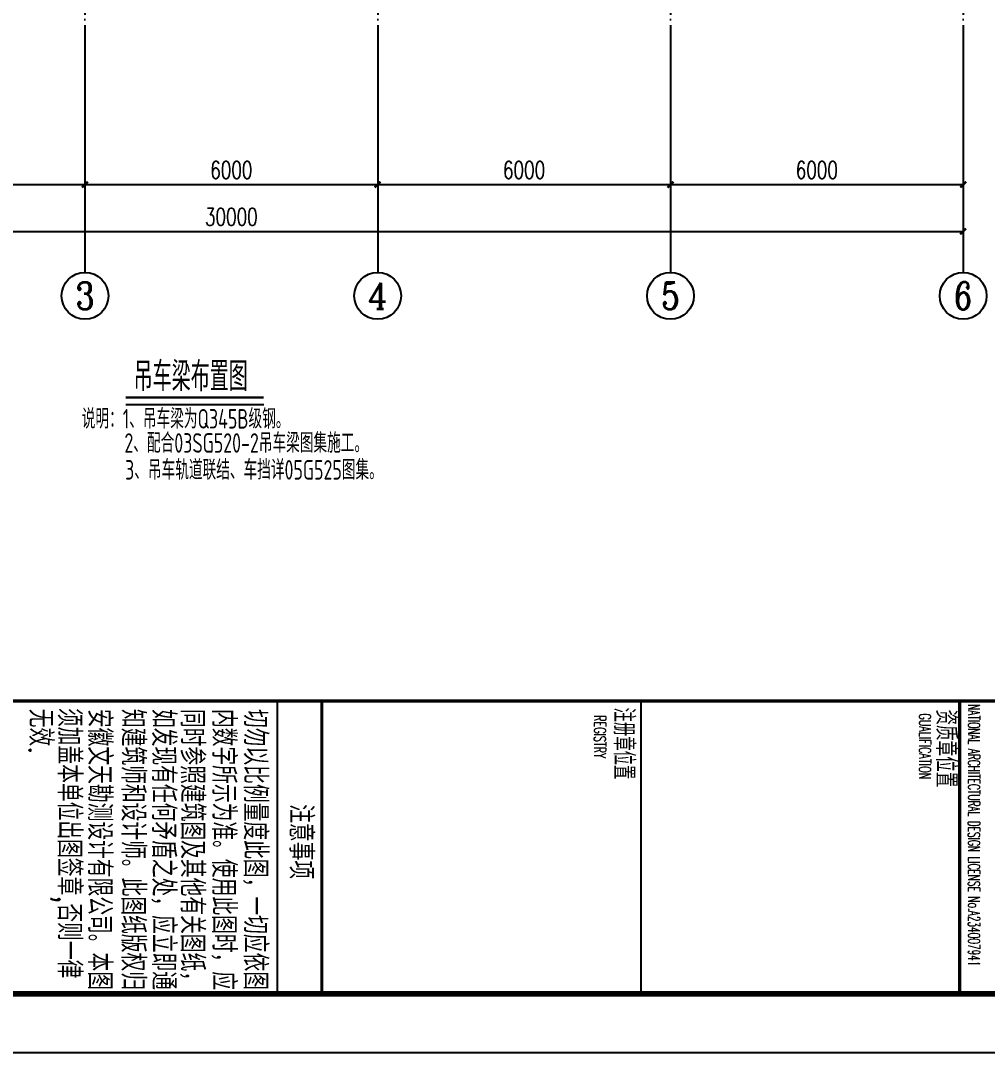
# Model space of a CAD drawing. Extents: x 14207793 to 14719554, y -1675802 to -1228715.
# Drawn here: x 14414681 to 14434497, y -1519248 to -1498105 of the extents above; entities that cross this region are included whole.
import ezdxf
from ezdxf.enums import TextEntityAlignment as Align

# ---------------------------------------------------------------- set-up
doc = ezdxf.new("R2010")
doc.units = 0
doc.header["$LTSCALE"] = 500
doc.header["$MEASUREMENT"] = 0
doc.linetypes.add('DOTE', pattern=[2.42, 2, -0.2, 0.02, -0.2])
doc.layers.get('0').update_dxf_attribs({"linetype": 'CONTINUOUS'})
doc.layers.get('DEFPOINTS').update_dxf_attribs({"color": 140, "linetype": 'CONTINUOUS'})
for name, color, linetype in [('AXIS', 3, 'CONTINUOUS'), ('AXIS_TEXT', 7, 'CONTINUOUS'), ('DIM_SYMB', 3, 'CONTINUOUS'), ('DOTE', 8, 'DOTE'), ('PUB_TITLE', 4, 'CONTINUOUS'), ('WINDOW', 96, 'CONTINUOUS'), ('字符串标注', 253, 'CONTINUOUS'), ('水平标注', 2, 'CONTINUOUS')]:
    doc.layers.add(name, color=color, linetype=linetype)
doc.styles.add('_TCH_AXIS', font='COMPLEX', dxfattribs={"bigfont": 'GBCBIG'})
doc.styles.add('_TCH_DIM_T3', font='SIMPLEX', dxfattribs={"width": 0.705882, "bigfont": 'GBCBIG'})
doc.styles.add('COMPLEX', font='COMPLEX')
doc.styles.add('HZ', font='txt', dxfattribs={"width": 0.8, "bigfont": 'hztxt'})
doc.styles.add('LLC', font='romans', dxfattribs={"bigfont": 'hzdx'})
doc.styles.add('TSSD_REIN', font='Tssdeng.shx', dxfattribs={"width": 0.65, "bigfont": 'hztxt.shx'})
doc.dimstyles.new('_TCH_ARCH&&120', dxfattribs={"dimtxt": 357, "dimasz": 120, "dimexe": 300, "dimexo": 360, "dimgap": 120, "dimtad": 1, "dimdec": 0, "dimzin": 0, "dimdsep": 46, "dimtxsty": '_TCH_DIM_T3', "dimblk": 'ARCHTICK', "dimcen": 0.09, "dimclrt": 7, "dimazin": 2, "dimtfac": 1, "dimtdec": 0, "dimtix": 1, "dimtmove": 2, "dimatfit": 3, "dimfxl": 0, "dimtolj": 1, "dimtzin": 0, "dimarcsym": 0})

# ---------------------------------------------------------------- blocks, each defined once
blk = doc.blocks.new('_ArchTick')
at = {"color": 0, "linetype": 'ByBlock', "const_width": 0.4}
blk.add_lwpolyline([(-0.5, -0.5), (0.5, 0.5)], dxfattribs=at)
blk = doc.blocks.new('*D573')
at = {"layer": 'AXIS', "color": 0, "lineweight": -2}
for p, q in [((14410000, -1498825), (14410000, -1501765)), ((14416000, -1498825), (14416000, -1501765)), ((14410000, -1501465), (14416000, -1501465))]:
    blk.add_line(p, q, dxfattribs=at)
at = {"layer": 'DEFPOINTS', "color": 0}
for p in [(14410000, -1498465), (14416000, -1498465), (14416000, -1501465)]:
    blk.add_point(p, dxfattribs=at)
at = {"layer": 'AXIS', "color": 0, "lineweight": -2, "xscale": 120, "yscale": 120, "zscale": 120, "rotation": 180}
blk.add_blockref('_ArchTick', (14410000, -1501465), dxfattribs=at)
at = {"layer": 'AXIS', "color": 0, "lineweight": -2, "xscale": 120, "yscale": 120, "zscale": 120}
blk.add_blockref('_ArchTick', (14416000, -1501465), dxfattribs=at)
at = {"layer": 'AXIS', "color": 7, "insert": (14413000, -1501166.5), "char_height": 357, "attachment_point": 5, "style": '_TCH_DIM_T3'}
blk.add_mtext('\\A1;6000', dxfattribs=at)
blk = doc.blocks.new('*D574')
at = {"layer": 'AXIS', "color": 0, "lineweight": -2}
for p, q in [((14416000, -1498825), (14416000, -1501765)), ((14422000, -1498825), (14422000, -1501765)), ((14416000, -1501465), (14422000, -1501465))]:
    blk.add_line(p, q, dxfattribs=at)
at = {"layer": 'DEFPOINTS', "color": 0}
for p in [(14416000, -1498465), (14422000, -1498465), (14422000, -1501465)]:
    blk.add_point(p, dxfattribs=at)
at = {"layer": 'AXIS', "color": 0, "lineweight": -2, "xscale": 120, "yscale": 120, "zscale": 120, "rotation": 180}
blk.add_blockref('_ArchTick', (14416000, -1501465), dxfattribs=at)
at = {"layer": 'AXIS', "color": 0, "lineweight": -2, "xscale": 120, "yscale": 120, "zscale": 120}
blk.add_blockref('_ArchTick', (14422000, -1501465), dxfattribs=at)
at = {"layer": 'AXIS', "color": 7, "insert": (14419000, -1501166.5), "char_height": 357, "attachment_point": 5, "style": '_TCH_DIM_T3'}
blk.add_mtext('\\A1;6000', dxfattribs=at)
blk = doc.blocks.new('*D575')
at = {"layer": 'AXIS', "color": 0, "lineweight": -2}
for p, q in [((14422000, -1498825), (14422000, -1501765)), ((14428000, -1498825), (14428000, -1501765)), ((14422000, -1501465), (14428000, -1501465))]:
    blk.add_line(p, q, dxfattribs=at)
at = {"layer": 'DEFPOINTS', "color": 0}
for p in [(14422000, -1498465), (14428000, -1498465), (14428000, -1501465)]:
    blk.add_point(p, dxfattribs=at)
at = {"layer": 'AXIS', "color": 0, "lineweight": -2, "xscale": 120, "yscale": 120, "zscale": 120, "rotation": 180}
blk.add_blockref('_ArchTick', (14422000, -1501465), dxfattribs=at)
at = {"layer": 'AXIS', "color": 0, "lineweight": -2, "xscale": 120, "yscale": 120, "zscale": 120}
blk.add_blockref('_ArchTick', (14428000, -1501465), dxfattribs=at)
at = {"layer": 'AXIS', "color": 7, "insert": (14425000, -1501166.5), "char_height": 357, "attachment_point": 5, "style": '_TCH_DIM_T3'}
blk.add_mtext('\\A1;6000', dxfattribs=at)
blk = doc.blocks.new('*D576')
at = {"layer": 'AXIS', "color": 0, "lineweight": -2}
for p, q in [((14428000, -1498825), (14428000, -1501765)), ((14434000, -1498825), (14434000, -1501765)), ((14428000, -1501465), (14434000, -1501465))]:
    blk.add_line(p, q, dxfattribs=at)
at = {"layer": 'DEFPOINTS', "color": 0}
for p in [(14428000, -1498465), (14434000, -1498465), (14434000, -1501465)]:
    blk.add_point(p, dxfattribs=at)
at = {"layer": 'AXIS', "color": 0, "lineweight": -2, "xscale": 120, "yscale": 120, "zscale": 120, "rotation": 180}
blk.add_blockref('_ArchTick', (14428000, -1501465), dxfattribs=at)
at = {"layer": 'AXIS', "color": 0, "lineweight": -2, "xscale": 120, "yscale": 120, "zscale": 120}
blk.add_blockref('_ArchTick', (14434000, -1501465), dxfattribs=at)
at = {"layer": 'AXIS', "color": 7, "insert": (14431000, -1501166.5), "char_height": 357, "attachment_point": 5, "style": '_TCH_DIM_T3'}
blk.add_mtext('\\A1;6000', dxfattribs=at)
blk = doc.blocks.new('*D577')
at = {"layer": 'AXIS', "color": 0, "lineweight": -2}
for p, q in [((14404000, -1498825), (14404000, -1502725)), ((14434000, -1498825), (14434000, -1502725)), ((14404000, -1502425), (14434000, -1502425))]:
    blk.add_line(p, q, dxfattribs=at)
at = {"layer": 'DEFPOINTS', "color": 0}
for p in [(14404000, -1498465), (14434000, -1498465), (14434000, -1502425)]:
    blk.add_point(p, dxfattribs=at)
at = {"layer": 'AXIS', "color": 0, "lineweight": -2, "xscale": 120, "yscale": 120, "zscale": 120, "rotation": 180}
blk.add_blockref('_ArchTick', (14404000, -1502425), dxfattribs=at)
at = {"layer": 'AXIS', "color": 0, "lineweight": -2, "xscale": 120, "yscale": 120, "zscale": 120}
blk.add_blockref('_ArchTick', (14434000, -1502425), dxfattribs=at)
at = {"layer": 'AXIS', "color": 7, "insert": (14419000, -1502126.5), "char_height": 357, "attachment_point": 5, "style": '_TCH_DIM_T3'}
blk.add_mtext('\\A1;30000', dxfattribs=at)
blk = doc.blocks.new('_AXISO')
blk.add_circle((0, 0), 0.5)
at = {"layer": 'AXIS_TEXT', "style": 'COMPLEX', "width": 1.041667}
blk.add_attdef('A', text='', height=0.56, dxfattribs=at).set_placement((-0.25, -0.28), (0.25, -0.28), align=Align.FIT)

msp = doc.modelspace()

# ---------------------------------------------------------------- linework, layer by layer
at = {"color": 4}
msp.add_line((14427391.06, -1512047.5, 273.91), (14427391.06, -1518047.5, -519.18), dxfattribs=at)
at = {"color": 4, "const_width": 71.27}
for points in [[(14414474.2, -1518047.5), (14414474.2, -1512047.5), (14443217.5, -1512047.5), (14443217.5, -1518047.5)], [(14443217.5, -1512047.5), (14443217.5, -1518047.5), (14433928.2, -1518047.5), (14433928.2, -1512047.5)]]:
    msp.add_lwpolyline(points, close=True, dxfattribs=at)
at = {"layer": 'AXIS'}
for p, q in [((14416000, -1498465), (14416000, -1503265)), ((14422000, -1498465), (14422000, -1503265)), ((14428000, -1498465), (14428000, -1503265)), ((14434000, -1498465), (14434000, -1503265))]:
    msp.add_line(p, q, dxfattribs=at)
at = {"layer": 'DIM_SYMB', "const_width": 50}
msp.add_lwpolyline([(14416835.71, -1505828.21), (14419665.49, -1505828.21)], dxfattribs=at)
at = {"layer": 'DIM_SYMB'}
msp.add_lwpolyline([(14416835.71, -1505968.21), (14419665.49, -1505968.21)], dxfattribs=at)
at = {"layer": 'DOTE'}
for p, q in [((14416000, -1385665), (14416000, -1498465)), ((14422000, -1385665), (14422000, -1498465)), ((14428000, -1385665), (14428000, -1498465)), ((14434000, -1385665), (14434000, -1498465))]:
    msp.add_line(p, q, dxfattribs=at)
at = {"layer": 'PUB_TITLE'}
msp.add_line((14419945.55, -1518047.5, -1200), (14419945.55, -1512047.5), dxfattribs=at)
msp.add_lwpolyline([(14444417.5, -1519247.5), (14444417.5, -1376567.5), (14394017.5, -1376567.5), (14394017.5, -1519247.5)], close=True, dxfattribs=at)
at = {"layer": 'PUB_TITLE', "const_width": 120}
msp.add_lwpolyline([(14443217.5, -1518047.5), (14443217.5, -1379567.5), (14395217.5, -1379567.5), (14395217.5, -1518047.5)], close=True, dxfattribs=at)
at = {"layer": 'PUB_TITLE', "const_width": 60}
msp.add_lwpolyline([(14420853.92, -1518047.5), (14420853.92, -1512047.5)], dxfattribs=at)

# ---------------------------------------------------------------- block references
at = {"layer": 'AXIS'}
ref = msp.add_blockref('_AXISO', (14416000, -1503745), dxfattribs=dict(at, xscale=960, yscale=960, zscale=960))
ref.add_attrib('A', '3', dxfattribs={"layer": 'AXIS_TEXT', "height": 559.14, "style": '_TCH_AXIS'}).set_placement((14415813.62, -1504024.57), (14416186.38, -1504024.57), align=Align.FIT)
ref = msp.add_blockref('_AXISO', (14422000, -1503745), dxfattribs=dict(at, xscale=960, yscale=960, zscale=960))
ref.add_attrib('A', '4', dxfattribs={"layer": 'AXIS_TEXT', "height": 534.53, "style": '_TCH_AXIS'}).set_placement((14421796.37, -1504012.27), (14422203.63, -1504012.27), align=Align.FIT)
ref = msp.add_blockref('_AXISO', (14428000, -1503745), dxfattribs=dict(at, xscale=960, yscale=960, zscale=960))
ref.add_attrib('A', '5', dxfattribs={"layer": 'AXIS_TEXT', "height": 559.14, "style": '_TCH_AXIS'}).set_placement((14427813.62, -1504024.57), (14428186.38, -1504024.57), align=Align.FIT)
ref = msp.add_blockref('_AXISO', (14434000, -1503745), dxfattribs=dict(at, xscale=960, yscale=960, zscale=960))
ref.add_attrib('A', '6', dxfattribs={"layer": 'AXIS_TEXT', "height": 559.14, "style": '_TCH_AXIS'}).set_placement((14433813.62, -1504024.57), (14434186.38, -1504024.57), align=Align.FIT)

# ---------------------------------------------------------------- texts
at = {"layer": 'PUB_TITLE', "style": 'HZ', "width": 0.8}
for s, p in [('无效.', (14414853.96, -1512205.43, 2288.68)), ('须加盖本单位出图签章,否则一律', (14415441.96, -1512190, 2288.68)), ('安徽文天勘测设计有限公司。本图', (14416060.68, -1512210.47, 2288.68)), ('知建筑师和设计师。此图纸版权归', (14416745.72, -1512210.47, 2288.68)), ('如发现有任何矛盾之处，应立即通', (14417372.53, -1512210.47, 2288.68)), ('同时参照建筑图及其他有关图纸，', (14417960.53, -1512210.47, 2288.68)), ('内数字所示为准。使用此图时，应', (14418606.75, -1512210.47, 2288.68)), ('切勿以比例量度此图，一切应依图', (14419252.97, -1512210.47, 2288.68)), ('注意事项', (14420190.48, -1514162.03, -465.73))]:
    msp.add_text(s, height=480, rotation=270, dxfattribs=at).set_placement(p)
at = {"layer": 'WINDOW', "color": 4}
for s, height, style, width, p in [('注册章位置', 420, 'HZ', 0.7, (14426838.02, -1512181.89, -1280.5)), ('GUALIFICATION', 240, 'LLC', 0.6, (14433098.49, -1512302.89, -1200)), ('资质章位置', 420, 'LLC', 0.8, (14433444.3, -1512221.07, -1200)), ('NATIONAL ARCHITECTURAL DESIGN LICENSE No.A234007941', 240, 'LLC', 0.56, (14434103.49, -1512113.57, -1200)), ('REGISTRY', 240, 'LLC', 0.6, (14426437.03, -1512338.68, -2480.5))]:
    msp.add_text(s, height=height, rotation=270, dxfattribs=dict(at, style=style, width=width)).set_placement(p)
at = {"layer": '字符串标注', "color": 7, "style": 'TSSD_REIN', "width": 0.7}
for s, p in [('说明：1、吊车梁为Q345B级钢。', (14415934.18, -1506464.11)), ('2、配合03SG520-2吊车梁图集施工。', (14416808.26, -1506959.72)), ('3、吊车轨道联结、车挡详05G525图集。', (14416822.33, -1507510.68))]:
    msp.add_text(s, height=400, dxfattribs=at).set_placement(p)
at = {"layer": '水平标注', "style": 'TSSD_REIN', "width": 0.65}
msp.add_text('吊车梁布置图', height=600, dxfattribs=at).set_placement((14416997.5, -1505697.5))

# ---------------------------------------------------------------- dimensions: what is measured, and where the dimension line sits
at = {"layer": 'AXIS'}
for p1, p2, distance, picture, middle in [((14404000, -1498465), (14434000, -1498465), -3960, '*D577', (14419000, -1502126.5)), ((14410000, -1498465), (14416000, -1498465), -3000, '*D573', (14413000, -1501166.5)), ((14416000, -1498465), (14422000, -1498465), -3000, '*D574', (14419000, -1501166.5)), ((14422000, -1498465), (14428000, -1498465), -3000, '*D575', (14425000, -1501166.5)), ((14428000, -1498465), (14434000, -1498465), -3000, '*D576', (14431000, -1501166.5))]:
    dim = msp.add_aligned_dim(p1=p1, p2=p2, distance=distance, dimstyle='_TCH_ARCH&&120', dxfattribs=at)
    dim.commit()
    dim.dimension.update_dxf_attribs({"geometry": picture, "text_midpoint": middle})

doc.saveas('drawing.dxf')
